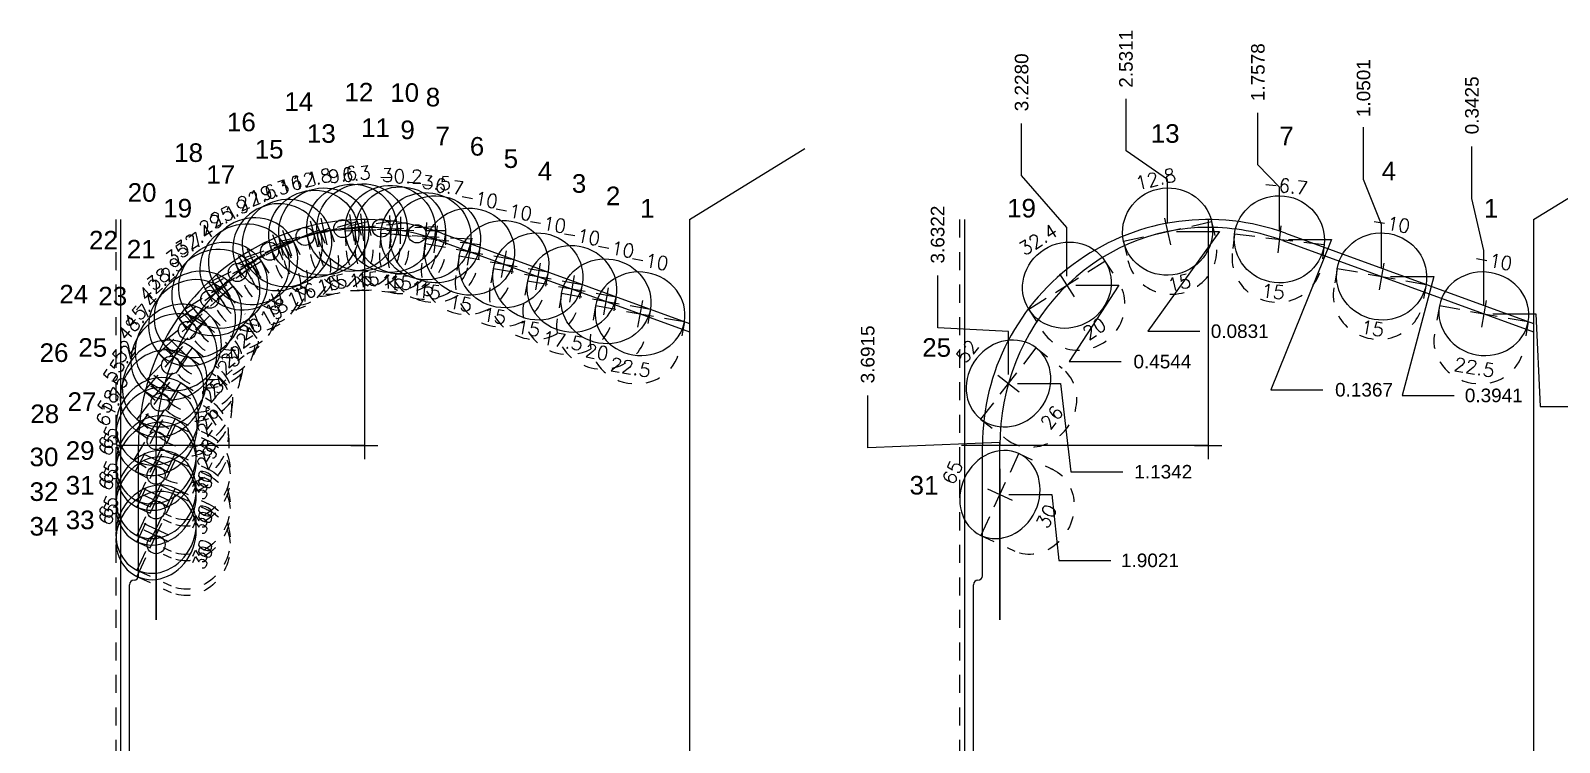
# Model space of a CAD drawing. Header units: inches. Extents: x 105.3 to 145.9, y -21.1 to -7.6.
# Drawn here: x 105.3 to 115.87, y -12.66 to -7.74 of the extents above; entities that cross this region are included whole.
import ezdxf
from ezdxf.enums import TextEntityAlignment as Align

# ---------------------------------------------------------------- set-up
doc = ezdxf.new("R2010")
doc.units = ezdxf.units.IN
doc.header["$MEASUREMENT"] = 0
doc.header["$PDMODE"] = 35
doc.linetypes.add('CENTER2', pattern=[1.125, 0.75, -0.125, 0.125, -0.125])
doc.linetypes.add('HIDDEN2', pattern=[0.1875, 0.125, -0.0625])
doc.layers.get('Defpoints').update_dxf_attribs({"color": 10})
for name, color, linetype, true_color in [('Blade_1', 30, 'Continuous', 0xff7f00), ('Blade_2', 7, 'Continuous', 0xcccc00), ('Blade_3', 7, 'Continuous', 0x00cc00), ('Blade_4', 7, 'Continuous', 0x00cccc), ('Blade_5', 7, 'Continuous', 0x0066cc), ('Blade_6', 7, 'Continuous', 0xc880f5)]:
    doc.layers.add(name, color=color, linetype=linetype, true_color=true_color)
for name, color, linetype in [('CLine', 5, 'CENTER2'), ('Dims', 4, 'Continuous'), ('Title Block', 7, 'Continuous')]:
    doc.layers.add(name, color=color, linetype=linetype)
doc.styles.add('RomanS', font='romans')
doc.styles.get("Standard").update_dxf_attribs({"font": 'arial.ttf'})
doc.dimstyles.get("Standard").update_dxf_attribs({"dimtxt": 0.09375, "dimasz": 0.18, "dimexe": 0.18, "dimexo": 0.0625, "dimgap": 0.09, "dimtad": 0, "dimtih": 1, "dimtoh": 1, "dimdec": 4, "dimzin": 0, "dimdsep": 46, "dimtxsty": 'Standard', "dimcen": 0.09, "dimadec": 4, "dimazin": 0, "dimtfac": 1, "dimtdec": 4, "dimtofl": 0, "dimtmove": 0, "dimatfit": 3, "dimfxl": 1, "dimtolj": 1, "dimtzin": 0, "dimarcsym": 0})

# ---------------------------------------------------------------- blocks, each defined once
blk = doc.blocks.new('*D41')
at = {"layer": 'Defpoints', "color": 0, "transparency": 16777216}
for p in [(115.694, -9.047), (113.936, -9.184), (114.238, -10.225)]:
    blk.add_point(p, dxfattribs=at)
at = {"layer": 'Dims', "color": 0, "lineweight": -2, "transparency": 16777216}
for p, q in [((114.296, -9.184), (113.878, -10.225)), ((113.999, -9.184), (114.296, -9.184)), ((113.878, -10.225), (114.238, -10.225))]:
    blk.add_line(p, q, dxfattribs=at)
at = {"layer": 'Dims', "color": 0, "transparency": 16777216, "insert": (114.522, -10.225), "char_height": 0.0938, "attachment_point": 5}
blk.add_mtext('\\A1;0.1367', dxfattribs=at)
blk = doc.blocks.new('*D42')
at = {"layer": 'Defpoints', "color": 0, "transparency": 16777216}
for p in [(115.269, -8.542), (115.694, -9.047), (115.351, -9.699)]:
    blk.add_point(p, dxfattribs=at)
at = {"layer": 'Dims', "color": 0, "lineweight": -2, "transparency": 16777216}
for p, q in [((115.269, -8.902), (115.269, -8.542)), ((115.351, -9.262), (115.269, -8.902)), ((115.351, -9.636), (115.351, -9.262))]:
    blk.add_line(p, q, dxfattribs=at)
at = {"layer": 'Dims', "color": 0, "transparency": 16777216, "insert": (115.269, -8.257), "char_height": 0.0938, "attachment_point": 5, "rotation": 90}
blk.add_mtext('\\A1;0.3425', dxfattribs=at)
blk = doc.blocks.new('*D43')
at = {"layer": 'Defpoints', "color": 0, "transparency": 16777216}
for p in [(114.519, -8.409), (115.694, -9.047), (114.644, -9.441)]:
    blk.add_point(p, dxfattribs=at)
at = {"layer": 'Dims', "color": 0, "lineweight": -2, "transparency": 16777216}
for p, q in [((114.519, -8.769), (114.519, -8.409)), ((114.644, -9.081), (114.519, -8.769)), ((114.644, -9.379), (114.644, -9.081))]:
    blk.add_line(p, q, dxfattribs=at)
at = {"layer": 'Dims', "color": 0, "transparency": 16777216, "insert": (114.519, -8.138), "char_height": 0.0938, "attachment_point": 5, "rotation": 90}
blk.add_mtext('\\A1;1.0501', dxfattribs=at)
blk = doc.blocks.new('*D44')
at = {"layer": 'Defpoints', "color": 0, "transparency": 16777216}
for p in [(113.788, -8.308), (115.694, -9.047), (113.936, -9.184)]:
    blk.add_point(p, dxfattribs=at)
at = {"layer": 'Dims', "color": 0, "lineweight": -2, "transparency": 16777216}
for p, q in [((113.788, -8.668), (113.788, -8.308)), ((113.936, -8.824), (113.788, -8.668)), ((113.936, -9.121), (113.936, -8.824))]:
    blk.add_line(p, q, dxfattribs=at)
at = {"layer": 'Dims', "color": 0, "transparency": 16777216, "insert": (113.788, -8.028), "char_height": 0.0938, "attachment_point": 5, "rotation": 90}
blk.add_mtext('\\A1;1.7578', dxfattribs=at)
blk = doc.blocks.new('*D49')
at = {"layer": 'Defpoints', "color": 0, "transparency": 16777216}
for p in [(112.875, -8.211), (115.694, -9.047), (113.163, -9.13)]:
    blk.add_point(p, dxfattribs=at)
at = {"layer": 'Dims', "color": 0, "lineweight": -2, "transparency": 16777216}
for p, q in [((112.875, -8.571), (112.875, -8.211)), ((113.163, -8.77), (112.875, -8.571)), ((113.163, -9.068), (113.163, -8.77))]:
    blk.add_line(p, q, dxfattribs=at)
at = {"layer": 'Dims', "color": 0, "transparency": 16777216, "insert": (112.875, -7.935), "char_height": 0.0938, "attachment_point": 5, "rotation": 90}
blk.add_mtext('\\A1;2.5311', dxfattribs=at)
blk = doc.blocks.new('*D50')
at = {"layer": 'Defpoints', "color": 0, "transparency": 16777216}
for p in [(115.694, -9.047), (113.163, -9.13), (113.386, -9.82)]:
    blk.add_point(p, dxfattribs=at)
at = {"layer": 'Dims', "color": 0, "lineweight": -2, "transparency": 16777216}
for p, q in [((113.523, -9.13), (113.026, -9.82)), ((113.225, -9.13), (113.523, -9.13)), ((113.026, -9.82), (113.386, -9.82))]:
    blk.add_line(p, q, dxfattribs=at)
at = {"layer": 'Dims', "color": 0, "transparency": 16777216, "insert": (113.662, -9.82), "char_height": 0.0938, "attachment_point": 5}
blk.add_mtext('\\A1;0.0831', dxfattribs=at)
blk = doc.blocks.new('*D54')
at = {"layer": 'Defpoints', "color": 0, "transparency": 16777216}
for p in [(112.153, -8.383), (115.694, -9.047), (112.466, -9.501)]:
    blk.add_point(p, dxfattribs=at)
at = {"layer": 'Dims', "color": 0, "lineweight": -2, "transparency": 16777216}
for p, q in [((112.153, -8.743), (112.153, -8.383)), ((112.466, -9.103), (112.153, -8.743)), ((112.466, -9.439), (112.466, -9.103))]:
    blk.add_line(p, q, dxfattribs=at)
at = {"layer": 'Dims', "color": 0, "transparency": 16777216, "insert": (112.153, -8.098), "char_height": 0.0938, "attachment_point": 5, "rotation": 90}
blk.add_mtext('\\A1;3.2280', dxfattribs=at)
blk = doc.blocks.new('*D55')
at = {"layer": 'Defpoints', "color": 0, "transparency": 16777216}
for p in [(115.694, -9.047), (112.466, -9.501), (112.842, -10.03)]:
    blk.add_point(p, dxfattribs=at)
at = {"layer": 'Dims', "color": 0, "lineweight": -2, "transparency": 16777216}
for p, q in [((112.826, -9.501), (112.482, -10.03)), ((112.528, -9.501), (112.826, -9.501)), ((112.482, -10.03), (112.842, -10.03))]:
    blk.add_line(p, q, dxfattribs=at)
at = {"layer": 'Dims', "color": 0, "transparency": 16777216, "insert": (113.127, -10.03), "char_height": 0.0938, "attachment_point": 5}
blk.add_mtext('\\A1;0.4544', dxfattribs=at)
blk = doc.blocks.new('*D60')
at = {"layer": 'Defpoints', "color": 0, "transparency": 16777216}
for p in [(115.694, -9.047), (111.572, -9.435), (112.062, -10.181)]:
    blk.add_point(p, dxfattribs=at)
at = {"layer": 'Dims', "color": 0, "lineweight": -2, "transparency": 16777216}
for p, q in [((111.572, -9.795), (111.572, -9.435)), ((112.062, -9.821), (111.572, -9.795)), ((112.062, -10.119), (112.062, -9.821))]:
    blk.add_line(p, q, dxfattribs=at)
at = {"layer": 'Dims', "color": 0, "transparency": 16777216, "insert": (111.572, -9.151), "char_height": 0.0938, "attachment_point": 5, "rotation": 90}
blk.add_mtext('\\A1;3.6322', dxfattribs=at)
blk = doc.blocks.new('*D61')
at = {"layer": 'Defpoints', "color": 0, "transparency": 16777216}
for p in [(115.694, -9.047), (112.062, -10.181), (112.853, -10.792)]:
    blk.add_point(p, dxfattribs=at)
at = {"layer": 'Dims', "color": 0, "lineweight": -2, "transparency": 16777216}
for p, q in [((112.124, -10.181), (112.422, -10.181)), ((112.422, -10.181), (112.493, -10.792)), ((112.493, -10.792), (112.853, -10.792))]:
    blk.add_line(p, q, dxfattribs=at)
at = {"layer": 'Dims', "color": 0, "transparency": 16777216, "insert": (113.133, -10.792), "char_height": 0.0938, "attachment_point": 5}
blk.add_mtext('\\A1;1.1342', dxfattribs=at)
blk = doc.blocks.new('*D63')
at = {"layer": 'Defpoints', "color": 0, "transparency": 16777216}
for p in [(115.694, -9.047), (111.088, -10.265), (112.002, -10.949)]:
    blk.add_point(p, dxfattribs=at)
at = {"layer": 'Dims', "color": 0, "lineweight": -2, "transparency": 16777216}
for p, q in [((111.088, -10.625), (111.088, -10.265)), ((112.002, -10.589), (111.088, -10.625)), ((112.002, -10.887), (112.002, -10.589))]:
    blk.add_line(p, q, dxfattribs=at)
at = {"layer": 'Dims', "color": 0, "transparency": 16777216, "insert": (111.088, -9.98), "char_height": 0.0938, "attachment_point": 5, "rotation": 90}
blk.add_mtext('\\A1;3.6915', dxfattribs=at)
blk = doc.blocks.new('*D64')
at = {"layer": 'Defpoints', "color": 0, "transparency": 16777216}
for p in [(115.694, -9.047), (112.002, -10.949), (112.77, -11.405)]:
    blk.add_point(p, dxfattribs=at)
at = {"layer": 'Dims', "color": 0, "lineweight": -2, "transparency": 16777216}
for p, q in [((112.065, -10.949), (112.362, -10.949)), ((112.362, -10.949), (112.41, -11.405)), ((112.41, -11.405), (112.77, -11.405))]:
    blk.add_line(p, q, dxfattribs=at)
at = {"layer": 'Dims', "color": 0, "transparency": 16777216, "insert": (113.041, -11.405), "char_height": 0.0938, "attachment_point": 5}
blk.add_mtext('\\A1;1.9021', dxfattribs=at)
blk = doc.blocks.new('CMark')
at = {"layer": 'CLine'}
for p, q in [((-0.094, 0), (0.094, 0)), ((0, 0.094), (0, -0.094))]:
    blk.add_line(p, q, dxfattribs=at)
blk = doc.blocks.new('1613@22.5')
for p, q in [((-0.17, 0), (-0.312, 0)), ((0.171, 0), (0.312, 0))]:
    blk.add_line(p, q)
at = {"color": 8, "linetype": 'HIDDEN2', "ltscale": 0.5}
blk.add_line((-0.312, 0), (-0.312, -0.178), dxfattribs=at)
at = {"color": 8, "linetype": 'HIDDEN2', "ltscale": 0.5, "flags": 128}
blk.add_lwpolyline([(0.312, 0), (0.312, -0.178)], dxfattribs=at)
at = {"extrusion": (0, 0, -1)}
blk.add_ellipse((0, 0), major_axis=(-0.312, 0), ratio=0.92388, start_param=-3.141592653589793, end_param=3.141592653589793, dxfattribs=at)
at = {"color": 8, "linetype": 'HIDDEN2', "ltscale": 0.5}
blk.add_ellipse((0, -0.199), major_axis=(0.312, 0), ratio=0.92388, start_param=3.141593, end_param=6.283185, dxfattribs=at)
blk.add_blockref('CMark', (0, 0))
at = {"style": 'RomanS'}
blk.add_text('22.5', height=0.094, dxfattribs=at).set_placement((0, -0.377), align=Align.MIDDLE_CENTER)
blk.add_attdef('ANG', text='', height=0.094, dxfattribs=at).set_placement((0, 0.298), align=Align.BOTTOM_CENTER)
blk = doc.blocks.new('1613@20')
for p, q in [((-0.17, 0), (-0.312, 0)), ((0.171, 0), (0.312, 0))]:
    blk.add_line(p, q)
at = {"color": 8, "linetype": 'HIDDEN2', "ltscale": 0.5}
blk.add_line((-0.312, 0), (-0.312, -0.178), dxfattribs=at)
at = {"color": 8, "linetype": 'HIDDEN2', "ltscale": 0.5, "flags": 128}
blk.add_lwpolyline([(0.312, 0), (0.312, -0.178)], dxfattribs=at)
blk.add_ellipse((0, 0), major_axis=(-0.312, 0), ratio=0.939693, start_param=-3.141592653589793, end_param=3.141592653589793)
at = {"color": 8, "linetype": 'HIDDEN2', "ltscale": 0.5}
blk.add_ellipse((0, -0.178), major_axis=(-0.312, 0), ratio=0.939693, start_param=0, end_param=3.141593, dxfattribs=at)
blk.add_blockref('CMark', (0, 0))
at = {"style": 'RomanS'}
blk.add_text('20', height=0.094, dxfattribs=at).set_placement((0, -0.356), align=Align.MIDDLE_CENTER)
blk.add_attdef('ANG', text='', height=0.094, dxfattribs=at).set_placement((0, 0.298), align=Align.BOTTOM_CENTER)
blk = doc.blocks.new('1613@17.5')
for p, q in [((-0.17, 0), (-0.312, 0)), ((0.171, 0), (0.312, 0))]:
    blk.add_line(p, q)
at = {"color": 8, "linetype": 'HIDDEN2', "ltscale": 0.5}
blk.add_line((-0.312, 0), (-0.312, -0.159), dxfattribs=at)
at = {"color": 8, "linetype": 'HIDDEN2', "ltscale": 0.5, "flags": 128}
blk.add_lwpolyline([(0.312, 0), (0.312, -0.159)], dxfattribs=at)
at = {"extrusion": (0, 0, -1)}
blk.add_ellipse((0, 0), major_axis=(-0.312, 0), ratio=0.953717, start_param=-3.141592653589793, end_param=3.141592653589793, dxfattribs=at)
at = {"color": 8, "linetype": 'HIDDEN2', "ltscale": 0.5}
blk.add_ellipse((0, -0.159), major_axis=(0.312, 0), ratio=0.953717, start_param=3.141593, end_param=6.283185, dxfattribs=at)
blk.add_blockref('CMark', (0, 0))
at = {"style": 'RomanS'}
blk.add_text('17.5', height=0.094, dxfattribs=at).set_placement((0, -0.364), align=Align.MIDDLE_CENTER)
blk.add_attdef('ANG', text='', height=0.094, dxfattribs=at).set_placement((0, 0.298), align=Align.BOTTOM_CENTER)
blk = doc.blocks.new('1613@15')
for p, q in [((-0.17, 0), (-0.312, 0)), ((0.171, 0), (0.312, 0))]:
    blk.add_line(p, q)
at = {"color": 8, "linetype": 'HIDDEN2', "ltscale": 0.5}
blk.add_line((-0.312, 0), (-0.312, -0.135), dxfattribs=at)
at = {"color": 8, "linetype": 'HIDDEN2', "ltscale": 0.5, "flags": 128}
blk.add_lwpolyline([(0.312, 0), (0.312, -0.135)], dxfattribs=at)
blk.add_ellipse((0, 0), major_axis=(-0.312, 0), ratio=0.965926, start_param=-3.141592653589793, end_param=3.141592653589793)
at = {"color": 8, "linetype": 'HIDDEN2', "ltscale": 0.5}
blk.add_ellipse((0, -0.135), major_axis=(-0.312, 0), ratio=0.965926, start_param=0, end_param=3.141593, dxfattribs=at)
blk.add_blockref('CMark', (0, 0))
at = {"style": 'RomanS'}
blk.add_text('15', height=0.094, dxfattribs=at).set_placement((0, -0.364), align=Align.MIDDLE_CENTER)
blk.add_attdef('ANG', text='', height=0.094, dxfattribs=at).set_placement((0, 0.298), align=Align.BOTTOM_CENTER)
blk = doc.blocks.new('1613@16')
for p, q in [((-0.17, 0), (-0.312, 0)), ((0.171, 0), (0.312, 0))]:
    blk.add_line(p, q)
at = {"color": 8, "linetype": 'HIDDEN2', "ltscale": 0.5}
blk.add_line((-0.312, 0), (-0.312, -0.143), dxfattribs=at)
at = {"color": 8, "linetype": 'HIDDEN2', "ltscale": 0.5, "flags": 128}
blk.add_lwpolyline([(0.312, 0), (0.312, -0.143)], dxfattribs=at)
at = {"extrusion": (0, 0, -1)}
blk.add_ellipse((0, 0), major_axis=(-0.312, 0), ratio=0.961248, start_param=-3.141592653589793, end_param=3.141592653589793, dxfattribs=at)
at = {"color": 8, "linetype": 'HIDDEN2', "ltscale": 0.5}
blk.add_ellipse((0, -0.143), major_axis=(0.312, 0), ratio=0.953717, start_param=3.141593, end_param=6.283185, dxfattribs=at)
blk.add_blockref('CMark', (0, 0))
at = {"style": 'RomanS'}
blk.add_text('16', height=0.094, dxfattribs=at).set_placement((0, -0.364), align=Align.MIDDLE_CENTER)
blk.add_attdef('ANG', text='', height=0.094, dxfattribs=at).set_placement((0, 0.298), align=Align.BOTTOM_CENTER)
blk = doc.blocks.new('1613@17')
for p, q in [((-0.17, 0), (-0.313, 0)), ((0.171, 0), (0.312, 0))]:
    blk.add_line(p, q)
at = {"color": 8, "linetype": 'HIDDEN2', "ltscale": 0.5}
blk.add_line((-0.313, 0), (-0.313, -0.152), dxfattribs=at)
at = {"color": 8, "linetype": 'HIDDEN2', "ltscale": 0.5, "flags": 128}
blk.add_lwpolyline([(0.312, 0), (0.312, -0.152)], dxfattribs=at)
blk.add_ellipse((0, 0), major_axis=(-0.312, 0), ratio=0.95632, start_param=3.141593, end_param=9.424778)
at = {"color": 8, "linetype": 'HIDDEN2', "ltscale": 0.5}
blk.add_ellipse((0, -0.152), major_axis=(-0.312, 0), ratio=0.95632, start_param=0, end_param=3.141593, dxfattribs=at)
blk.add_blockref('CMark', (0, 0))
at = {"style": 'RomanS'}
blk.add_text('17', height=0.094, dxfattribs=at).set_placement((0.001, -0.373), align=Align.MIDDLE_CENTER)
blk.add_attdef('ANG', text='', height=0.094, dxfattribs=at).set_placement((0, 0.298), align=Align.BOTTOM_CENTER)
blk = doc.blocks.new('1613@18')
for p, q in [((-0.17, 0), (-0.312, 0)), ((0.171, 0), (0.312, 0))]:
    blk.add_line(p, q)
at = {"color": 8, "linetype": 'HIDDEN2', "ltscale": 0.5}
blk.add_line((-0.312, 0), (-0.312, -0.159), dxfattribs=at)
at = {"color": 8, "linetype": 'HIDDEN2', "ltscale": 0.5, "flags": 128}
blk.add_lwpolyline([(0.312, 0), (0.312, -0.159)], dxfattribs=at)
at = {"extrusion": (0, 0, -1)}
blk.add_ellipse((0, 0), major_axis=(-0.312, 0), ratio=0.95104, start_param=-3.141592653589793, end_param=3.141592653589793, dxfattribs=at)
at = {"color": 8, "linetype": 'HIDDEN2', "ltscale": 0.5}
blk.add_ellipse((0, -0.161), major_axis=(0.312, 0), ratio=0.953717, start_param=3.141593, end_param=6.283185, dxfattribs=at)
blk.add_blockref('CMark', (0, 0))
at = {"style": 'RomanS'}
blk.add_text('18', height=0.094, dxfattribs=at).set_placement((0, -0.364), align=Align.MIDDLE_CENTER)
blk.add_attdef('ANG', text='', height=0.094, dxfattribs=at).set_placement((0, 0.298), align=Align.BOTTOM_CENTER)
blk = doc.blocks.new('1613@19')
for p, q in [((-0.17, 0), (-0.313, 0)), ((0.171, 0), (0.312, 0))]:
    blk.add_line(p, q)
at = {"color": 8, "linetype": 'HIDDEN2', "ltscale": 0.5}
blk.add_line((-0.313, 0), (-0.313, -0.169), dxfattribs=at)
at = {"color": 8, "linetype": 'HIDDEN2', "ltscale": 0.5, "flags": 128}
blk.add_lwpolyline([(0.312, 0), (0.312, -0.169)], dxfattribs=at)
at = {"extrusion": (0, 0, -1)}
blk.add_ellipse((0, 0), major_axis=(-0.312, 0), ratio=0.945519, start_param=3.141593, end_param=9.424778, dxfattribs=at)
at = {"color": 8, "linetype": 'HIDDEN2', "ltscale": 0.5}
blk.add_ellipse((0, -0.169), major_axis=(0.312, 0), ratio=0.945519, start_param=3.141593, end_param=6.283185, dxfattribs=at)
blk.add_blockref('CMark', (0, 0))
at = {"style": 'RomanS'}
blk.add_text('19', height=0.094, dxfattribs=at).set_placement((0, -0.379), align=Align.MIDDLE_CENTER)
blk.add_attdef('ANG', text='', height=0.094, dxfattribs=at).set_placement((0, 0.298), align=Align.BOTTOM_CENTER)
blk = doc.blocks.new('1613@21')
for p, q in [((-0.17, 0), (-0.313, 0)), ((0.171, 0), (0.312, 0))]:
    blk.add_line(p, q)
at = {"color": 8, "linetype": 'HIDDEN2', "ltscale": 0.5}
blk.add_line((-0.313, 0), (-0.313, -0.186), dxfattribs=at)
at = {"color": 8, "linetype": 'HIDDEN2', "ltscale": 0.5, "flags": 128}
blk.add_lwpolyline([(0.312, 0), (0.312, -0.186)], dxfattribs=at)
blk.add_ellipse((0, 0), major_axis=(-0.312, 0), ratio=0.933568, start_param=3.141593, end_param=9.424778)
at = {"color": 8, "linetype": 'HIDDEN2', "ltscale": 0.5}
blk.add_ellipse((0, -0.186), major_axis=(-0.312, 0), ratio=0.933568, start_param=0, end_param=3.141593, dxfattribs=at)
blk.add_blockref('CMark', (0, 0))
at = {"style": 'RomanS'}
blk.add_text('21', height=0.094, dxfattribs=at).set_placement((0, -0.377), align=Align.MIDDLE_CENTER)
blk.add_attdef('ANG', text='', height=0.094, dxfattribs=at).set_placement((0, 0.298), align=Align.BOTTOM_CENTER)
blk = doc.blocks.new('1613@22')
for p, q in [((-0.17, 0), (-0.313, 0)), ((0.171, 0), (0.312, 0))]:
    blk.add_line(p, q)
at = {"color": 8, "linetype": 'HIDDEN2', "ltscale": 0.5}
blk.add_line((-0.313, 0), (-0.313, -0.195), dxfattribs=at)
at = {"color": 8, "linetype": 'HIDDEN2', "ltscale": 0.5, "flags": 128}
blk.add_lwpolyline([(0.312, 0), (0.312, -0.195)], dxfattribs=at)
blk.add_ellipse((0, 0), major_axis=(-0.312, 0), ratio=0.927168, start_param=3.141593, end_param=9.424778)
at = {"color": 8, "linetype": 'HIDDEN2', "ltscale": 0.5}
blk.add_ellipse((0, -0.195), major_axis=(-0.312, 0), ratio=0.927168, start_param=0, end_param=3.141593, dxfattribs=at)
blk.add_blockref('CMark', (0, 0))
at = {"style": 'RomanS'}
blk.add_text('22', height=0.094, dxfattribs=at).set_placement((0.003, -0.376), align=Align.MIDDLE_CENTER)
blk.add_attdef('ANG', text='', height=0.094, dxfattribs=at).set_placement((0, 0.287), align=Align.BOTTOM_CENTER)
blk = doc.blocks.new('1613@23')
for p, q in [((-0.17, 0), (-0.313, 0)), ((0.171, 0), (0.312, 0))]:
    blk.add_line(p, q)
at = {"color": 8, "linetype": 'HIDDEN2', "ltscale": 0.5}
blk.add_line((-0.313, 0), (-0.313, -0.203), dxfattribs=at)
at = {"color": 8, "linetype": 'HIDDEN2', "ltscale": 0.5, "flags": 128}
blk.add_lwpolyline([(0.312, 0), (0.312, -0.203)], dxfattribs=at)
blk.add_ellipse((0, 0), major_axis=(-0.312, 0), ratio=0.920512, start_param=3.141593, end_param=9.424778)
at = {"color": 8, "linetype": 'HIDDEN2', "ltscale": 0.5}
blk.add_ellipse((0, -0.203), major_axis=(-0.312, 0), ratio=0.920512, start_param=0, end_param=3.141593, dxfattribs=at)
blk.add_blockref('CMark', (0, 0))
at = {"style": 'RomanS'}
blk.add_text('23', height=0.094, dxfattribs=at).set_placement((-0.001, -0.379), align=Align.MIDDLE_CENTER)
blk.add_attdef('ANG', text='', height=0.094, dxfattribs=at).set_placement((0, 0.287), align=Align.BOTTOM_CENTER)
blk = doc.blocks.new('1613@24')
for p, q in [((-0.17, 0), (-0.313, 0)), ((0.171, 0), (0.312, 0))]:
    blk.add_line(p, q)
at = {"color": 8, "linetype": 'HIDDEN2', "ltscale": 0.5}
blk.add_line((-0.313, 0), (-0.313, -0.212), dxfattribs=at)
at = {"color": 8, "linetype": 'HIDDEN2', "ltscale": 0.5, "flags": 128}
blk.add_lwpolyline([(0.312, 0), (0.312, -0.212)], dxfattribs=at)
blk.add_ellipse((0, 0), major_axis=(-0.312, 0), ratio=0.913536, start_param=3.141593, end_param=9.424778)
at = {"color": 8, "linetype": 'HIDDEN2', "ltscale": 0.5}
blk.add_ellipse((0, -0.212), major_axis=(-0.312, 0), ratio=0.910656, start_param=0, end_param=3.141593, dxfattribs=at)
blk.add_blockref('CMark', (0, 0))
at = {"style": 'RomanS'}
blk.add_text('24', height=0.094, dxfattribs=at).set_placement((0, -0.376), align=Align.MIDDLE_CENTER)
blk.add_attdef('ANG', text='', height=0.094, dxfattribs=at).set_placement((0, 0.287), align=Align.BOTTOM_CENTER)
blk = doc.blocks.new('1613@25')
for p, q in [((-0.17, 0), (-0.312, 0)), ((0.171, 0), (0.312, 0))]:
    blk.add_line(p, q)
at = {"color": 8, "linetype": 'HIDDEN2', "ltscale": 0.5}
blk.add_line((-0.312, 0), (-0.312, -0.22), dxfattribs=at)
at = {"color": 8, "linetype": 'HIDDEN2', "ltscale": 0.5, "flags": 128}
blk.add_lwpolyline([(0.312, 0), (0.312, -0.22)], dxfattribs=at)
blk.add_ellipse((0, 0), major_axis=(-0.312, 0), ratio=0.906308, start_param=-3.141592653589793, end_param=3.141592653589793)
at = {"color": 8, "linetype": 'HIDDEN2', "ltscale": 0.5}
blk.add_ellipse((0, -0.22), major_axis=(-0.312, 0), ratio=0.906308, start_param=0, end_param=3.141593, dxfattribs=at)
blk.add_blockref('CMark', (0, 0))
at = {"style": 'RomanS'}
blk.add_text('25', height=0.094, dxfattribs=at).set_placement((0, -0.356), align=Align.MIDDLE_CENTER)
blk.add_attdef('ANG', text='', height=0.094, dxfattribs=at).set_placement((0, 0.287), align=Align.BOTTOM_CENTER)
blk = doc.blocks.new('1613@26')
for p, q in [((-0.17, 0), (-0.313, 0)), ((0.171, 0), (0.312, 0))]:
    blk.add_line(p, q)
at = {"color": 8, "linetype": 'HIDDEN2', "ltscale": 0.5}
blk.add_line((-0.313, 0), (-0.313, -0.228), dxfattribs=at)
at = {"color": 8, "linetype": 'HIDDEN2', "ltscale": 0.5, "flags": 128}
blk.add_lwpolyline([(0.312, 0), (0.312, -0.228)], dxfattribs=at)
blk.add_ellipse((0, 0), major_axis=(-0.312, 0), ratio=0.898784, start_param=3.141593, end_param=9.424778)
at = {"color": 8, "linetype": 'HIDDEN2', "ltscale": 0.5}
blk.add_ellipse((0, -0.228), major_axis=(-0.312, 0), ratio=0.898784, start_param=0, end_param=3.141593, dxfattribs=at)
blk.add_blockref('CMark', (0, 0))
at = {"style": 'RomanS'}
blk.add_text('26', height=0.094, dxfattribs=at).set_placement((0, -0.381), align=Align.MIDDLE_CENTER)
blk.add_attdef('ANG', text='', height=0.094, dxfattribs=at).set_placement((0, 0.287), align=Align.BOTTOM_CENTER)
blk = doc.blocks.new('1613@27')
for p, q in [((-0.17, 0), (-0.313, 0)), ((0.171, 0), (0.312, 0))]:
    blk.add_line(p, q)
at = {"color": 8, "linetype": 'HIDDEN2', "ltscale": 0.5}
blk.add_line((-0.313, 0), (-0.313, -0.236), dxfattribs=at)
at = {"color": 8, "linetype": 'HIDDEN2', "ltscale": 0.5, "flags": 128}
blk.add_lwpolyline([(0.312, 0), (0.312, -0.236)], dxfattribs=at)
blk.add_ellipse((0, 0), major_axis=(-0.312, 0), ratio=0.891008, start_param=3.141593, end_param=9.424778)
at = {"color": 8, "linetype": 'HIDDEN2', "ltscale": 0.5}
blk.add_ellipse((0, -0.236), major_axis=(-0.312, 0), ratio=0.891008, start_param=0, end_param=3.141593, dxfattribs=at)
blk.add_blockref('CMark', (0, 0))
at = {"style": 'RomanS'}
blk.add_text('27', height=0.094, dxfattribs=at).set_placement((0.003, -0.384), align=Align.MIDDLE_CENTER)
blk.add_attdef('ANG', text='', height=0.094, dxfattribs=at).set_placement((0, 0.287), align=Align.BOTTOM_CENTER)
blk = doc.blocks.new('1613@28')
for p, q in [((-0.17, 0), (-0.313, 0)), ((0.171, 0), (0.312, 0))]:
    blk.add_line(p, q)
at = {"color": 8, "linetype": 'HIDDEN2', "ltscale": 0.5}
blk.add_line((-0.313, 0), (-0.313, -0.244), dxfattribs=at)
at = {"color": 8, "linetype": 'HIDDEN2', "ltscale": 0.5, "flags": 128}
blk.add_lwpolyline([(0.312, 0), (0.312, -0.244)], dxfattribs=at)
blk.add_ellipse((0, 0), major_axis=(-0.312, 0), ratio=0.882944, start_param=3.141593, end_param=9.424778)
at = {"color": 8, "linetype": 'HIDDEN2', "ltscale": 0.5}
blk.add_ellipse((0, -0.244), major_axis=(-0.312, 0), ratio=0.882944, start_param=0, end_param=3.141593, dxfattribs=at)
blk.add_blockref('CMark', (0, 0))
at = {"style": 'RomanS'}
blk.add_text('28', height=0.094, dxfattribs=at).set_placement((0, -0.389), align=Align.MIDDLE_CENTER)
blk.add_attdef('ANG', text='', height=0.094, dxfattribs=at).set_placement((0, 0.287), align=Align.BOTTOM_CENTER)
blk = doc.blocks.new('1613@29')
for p, q in [((-0.17, 0), (-0.313, 0)), ((0.171, 0), (0.312, 0))]:
    blk.add_line(p, q)
at = {"color": 8, "linetype": 'HIDDEN2', "ltscale": 0.5}
blk.add_line((-0.313, 0), (-0.313, -0.252), dxfattribs=at)
at = {"color": 8, "linetype": 'HIDDEN2', "ltscale": 0.5, "flags": 128}
blk.add_lwpolyline([(0.312, 0), (0.312, -0.252)], dxfattribs=at)
blk.add_ellipse((0, 0), major_axis=(-0.312, 0), ratio=0.874624, start_param=3.141593, end_param=9.424778)
at = {"color": 8, "linetype": 'HIDDEN2', "ltscale": 0.5}
blk.add_ellipse((0, -0.252), major_axis=(-0.312, 0), ratio=0.874624, start_param=0, end_param=3.141593, dxfattribs=at)
blk.add_blockref('CMark', (0, 0))
at = {"style": 'RomanS'}
blk.add_text('29', height=0.094, dxfattribs=at).set_placement((0.006, -0.395), align=Align.MIDDLE_CENTER)
blk.add_attdef('ANG', text='', height=0.094, dxfattribs=at).set_placement((0, 0.287), align=Align.BOTTOM_CENTER)
blk = doc.blocks.new('1613@30')
for p, q in [((-0.17, 0), (-0.312, 0)), ((0.171, 0), (0.312, 0))]:
    blk.add_line(p, q)
at = {"color": 8, "linetype": 'HIDDEN2', "ltscale": 0.5}
blk.add_line((-0.312, 0), (-0.312, -0.26), dxfattribs=at)
at = {"color": 8, "linetype": 'HIDDEN2', "ltscale": 0.5, "flags": 128}
blk.add_lwpolyline([(0.312, 0), (0.312, -0.26)], dxfattribs=at)
at = {"extrusion": (0, 0, -1)}
blk.add_ellipse((0, 0), major_axis=(-0.312, 0), ratio=0.866025, start_param=-3.141592653589793, end_param=3.141592653589793, dxfattribs=at)
at = {"color": 8, "linetype": 'HIDDEN2', "ltscale": 0.5, "extrusion": (0, 0, -1)}
blk.add_ellipse((0, -0.26), major_axis=(-0.312, 0), ratio=0.866025, start_param=3.068877, end_param=6.355901, dxfattribs=at)
blk.add_blockref('CMark', (0, 0))
at = {"style": 'RomanS'}
blk.add_text('30', height=0.094, dxfattribs=at).set_placement((0, -0.356), align=Align.MIDDLE_CENTER)
blk.add_attdef('ANG', text='', height=0.094, dxfattribs=at).set_placement((0, 0.287), align=Align.BOTTOM_CENTER)
blk = doc.blocks.new('*D196')
at = {"layer": 'Defpoints', "color": 0, "transparency": 16777216}
for p in [(115.694, -9.047), (114.644, -9.441), (115.145, -10.264)]:
    blk.add_point(p, dxfattribs=at)
at = {"layer": 'Dims', "color": 0, "lineweight": -2, "transparency": 16777216}
for p, q in [((114.706, -9.441), (115.004, -9.441)), ((115.004, -9.441), (114.785, -10.264)), ((114.785, -10.264), (115.145, -10.264))]:
    blk.add_line(p, q, dxfattribs=at)
at = {"layer": 'Dims', "color": 0, "transparency": 16777216, "insert": (115.42, -10.264), "char_height": 0.0938, "attachment_point": 5}
blk.add_mtext('\\A1;0.3941', dxfattribs=at)
blk = doc.blocks.new('*D197')
at = {"layer": 'Defpoints', "color": 0, "transparency": 16777216}
for p in [(115.694, -9.047), (115.351, -9.699), (116.1, -10.34)]:
    blk.add_point(p, dxfattribs=at)
at = {"layer": 'Dims', "color": 0, "lineweight": -2, "transparency": 16777216}
for p, q in [((115.414, -9.699), (115.711, -9.699)), ((115.711, -9.699), (115.74, -10.34)), ((115.74, -10.34), (116.1, -10.34))]:
    blk.add_line(p, q, dxfattribs=at)
at = {"layer": 'Dims', "color": 0, "transparency": 16777216, "insert": (116.385, -10.34), "char_height": 0.0938, "attachment_point": 5}
blk.add_mtext('\\A1;0.6516', dxfattribs=at)

msp = doc.modelspace()

# ---------------------------------------------------------------- linework, layer by layer
at = {"linetype": 'HIDDEN2'}
for p, q in [((105.8846, -9.04696), (105.8846, -16.79696)), ((111.72381, -9.04696), (111.72381, -16.79696))]:
    msp.add_line(p, q, dxfattribs=at)
for p, q in [((105.9172, -9.04696), (105.9172, -16.79696)), ((107.6047, -9.04696), (107.6047, -10.60946)), ((109.8547, -9.04696), (109.8547, -16.79696)), ((111.75641, -9.04696), (111.75641, -16.79696)), ((113.44391, -9.04696), (113.44391, -10.60946)), ((115.69391, -9.04696), (115.69391, -16.79696)), ((108.13911, -9.14119), (109.8547, -9.76561)), ((113.97832, -9.14119), (115.69391, -9.76561)), ((107.6047, -10.60946), (105.8972, -10.60946)), ((106.0422, -11.51051), (106.0422, -10.60946)), ((113.44391, -10.60946), (111.73641, -10.60946)), ((111.88141, -11.51051), (111.88141, -10.60946)), ((105.9797, -15.60428), (105.9797, -11.57301)), ((111.81891, -15.60428), (111.81891, -11.57301))]:
    msp.add_line(p, q)
at = {"color": 1}
for p, q in [((108.12058, -9.19209), (109.8547, -9.82326)), ((113.95979, -9.19209), (115.69391, -9.82326)), ((106.16318, -11.81695), (106.16318, -10.60946)), ((112.00239, -11.81695), (112.00239, -10.60946)), ((106.16318, -10.77206), (106.16318, -11.81695)), ((112.00239, -10.77206), (112.00239, -11.81695))]:
    msp.add_line(p, q, dxfattribs=at)
for centre in [(107.45527, -9.10925), (107.72157, -9.10566), (107.96912, -9.14581), (106.94886, -9.26628), (107.19453, -9.16347), (106.7267, -9.41318), (106.53513, -9.59822), (106.37965, -9.81449), (106.26427, -10.05457), (106.1917, -10.31087), (106.16354, -10.57576), (106.16318, -10.81576), (106.16318, -11.05576), (106.16318, -11.29576)]:
    msp.add_circle(centre, 0.0625, dxfattribs=at)
for centre, radius, start, end in [((107.6047, -10.60946), 1.5625, 70, 180.000139), ((113.44391, -10.60946), 1.5625, 70, 180.000139), ((106.01095, -11.51051), 0.03125, 270.000139, 0), ((111.85016, -11.51051), 0.03125, 270.000139, 0), ((106.01095, -11.57301), 0.03125, 90.000139, 180), ((111.85016, -11.57301), 0.03125, 90.000139, 180)]:
    msp.add_arc(centre, radius, start, end)
for centre in [(107.6047, -10.60946), (113.44391, -10.60946)]:
    msp.add_arc(centre, 1.50833, 70, 90, dxfattribs=at)
for centre in [(107.6047, -10.60946), (113.44391, -10.60946)]:
    msp.add_ellipse(centre, major_axis=(0, -1.50833), ratio=0.95570675, start_param=3.14159265, end_param=4.71238898, dxfattribs=at)
at = {"layer": 'Title Block'}
for p, q in [((109.8547, -9.04696), (110.65269, -8.55658)), ((115.69391, -9.04696), (116.4919, -8.55658))]:
    msp.add_line(p, q, dxfattribs=at)

# ---------------------------------------------------------------- block references
for p in [(107.6047, -10.60946), (113.44391, -10.60946)]:
    msp.add_blockref('CMark', p)
at = {"layer": 'Blade_1'}
for name, p, rotation, values in [('1613@15', (107.32359, -9.13008), 12.8, {'ANG': '12.8'}), ('1613@15', (108.09693, -9.1837), 353.3, {'ANG': '-6.7'}), ('1613@15', (113.16281, -9.13008), 12.8, {'ANG': '12.8'}), ('1613@15', (113.93614, -9.1837), 353.3, {'ANG': '-6.7'}), ('1613@20', (106.62672, -9.50135), 32.40000000000001, {'ANG': '32.4'}), ('1613@15', (108.80459, -9.44105), 350.0000000000001, {'ANG': '-10'}), ('1613@20', (112.46593, -9.50135), 32.40000000000001, {'ANG': '32.4'}), ('1613@15', (114.6438, -9.44105), 350.0000000000001, {'ANG': '-10'}), ('1613@22.5', (109.51218, -9.69859), 350.0000000000001, {'ANG': '-10'}), ('1613@22.5', (115.35139, -9.69859), 350.0000000000001, {'ANG': '-10'}), ('1613@26', (106.22251, -10.18117), 52.00000000000001, {'ANG': '52'}), ('1613@26', (112.06172, -10.18117), 52.00000000000001, {'ANG': '52'}), ('1613@30', (106.16318, -10.94907), 65, {'ANG': '65'}), ('1613@30', (112.00239, -10.94907), 65, {'ANG': '65'})]:
    msp.add_blockref(name, p, dxfattribs=dict(at, rotation=rotation)).add_auto_attribs(values)
at = {"layer": 'Blade_2'}
for name, p, rotation, values in [('1613@15', (107.51754, -9.10389), 9.6, {'ANG': '9.6'}), ('1613@19', (106.77626, -9.37509), 29.1, {'ANG': '29.1'}), ('1613@25', (106.28755, -9.99657), 48.70000000000001, {'ANG': '48.7'}), ('1613@30', (106.16318, -10.75326), 65, {'ANG': '65'})]:
    msp.add_blockref(name, p, dxfattribs=dict(at, rotation=rotation)).add_auto_attribs(values)
at = {"layer": 'Blade_3'}
for name, p, rotation, values in [('1613@16', (107.06925, -9.20904), 19.3, {'ANG': '19.3'}), ('1613@15', (107.85389, -9.12185), 359.8, {'ANG': '-0.2'}), ('1613@15', (108.56873, -9.3552), 350.0000000000001, {'ANG': '-10'}), ('1613@20', (109.27632, -9.61274), 350.0000000000001, {'ANG': '-10'}), ('1613@22', (106.45259, -9.70291), 38.9, {'ANG': '38.9'}), ('1613@28', (106.17201, -10.44272), 58.5, {'ANG': '58.5'}), ('1613@30', (106.16318, -11.18907), 65, {'ANG': '65'})]:
    msp.add_blockref(name, p, dxfattribs=dict(at, rotation=rotation)).add_auto_attribs(values)
at = {"layer": 'Blade_4'}
for name, p, rotation, values in [('1613@15', (107.25462, -9.14628), 16.1, {'ANG': '16.1'}), ('1613@15', (108.02944, -9.16216), 356.5, {'ANG': '-3.5'}), ('1613@21', (106.57697, -9.55179), 35.70000000000001, {'ANG': '35.7'}), ('1613@27', (106.20477, -10.24975), 55.2, {'ANG': '55.2'}), ('1613@30', (106.16318, -10.99326), 65, {'ANG': '65'})]:
    msp.add_blockref(name, p, dxfattribs=dict(at, rotation=rotation)).add_auto_attribs(values)
at = {"layer": 'Blade_5'}
for name, p, rotation, values in [('1613@15', (107.58833, -9.10122), 6.300000000000001, {'ANG': '6.3'}), ('1613@15', (108.33286, -9.26935), 350.0000000000001, {'ANG': '-10'}), ('1613@18', (106.83436, -9.33456), 25.9, {'ANG': '25.9'}), ('1613@17.5', (109.04045, -9.52689), 350.0000000000001, {'ANG': '-10'}), ('1613@24', (106.31674, -9.93202), 45.40000000000001, {'ANG': '45.4'}), ('1613@30', (106.16318, -10.70907), 65, {'ANG': '65'})]:
    msp.add_blockref(name, p, dxfattribs=dict(at, rotation=rotation)).add_auto_attribs(values)
at = {"layer": 'Blade_6'}
for name, p, rotation, values in [('1613@15', (107.78377, -9.11179), 3, {'ANG': '3'}), ('1613@17', (107.00461, -9.23803), 22.6, {'ANG': '22.6'}), ('1613@23', (106.41261, -9.76139), 42.2, {'ANG': '42.2'}), ('1613@29', (106.16611, -10.51331), 61.7, {'ANG': '61.7'}), ('1613@30', (106.16318, -11.23326), 65, {'ANG': '65'})]:
    msp.add_blockref(name, p, dxfattribs=dict(at, rotation=rotation)).add_auto_attribs(values)

# ---------------------------------------------------------------- texts
at = {"layer": 'Blade_1'}
for s, height, p in [('13', 0.128574, (107.20692, -8.51607)), ('7', 0.12857, (108.09693, -8.53369)), ('13', 0.128574, (113.04614, -8.51607)), ('7', 0.12857, (113.93614, -8.53369)), ('4', 0.12857, (108.80459, -8.77594)), ('4', 0.12857, (114.6438, -8.77594)), ('19', 0.128574, (106.21303, -9.03263)), ('1', 0.12857, (109.51218, -9.03348)), ('19', 0.128574, (112.05225, -9.03263)), ('1', 0.12857, (115.35139, -9.03348)), ('25', 0.128574, (105.62558, -9.99621)), ('25', 0.128574, (111.4648, -9.99621)), ('31', 0.128574, (105.53818, -10.94907)), ('31', 0.128574, (111.37739, -10.94907))]:
    msp.add_text(s, height=height, dxfattribs=at).set_placement(p)
at = {"layer": 'Blade_2'}
for s, p in [('12', (107.46696, -8.23036)), ('18', (106.28861, -8.6485)), ('24', (105.49415, -9.62739)), ('30', (105.28818, -10.75326))]:
    msp.add_text(s, height=0.128574, dxfattribs=at).set_placement(p)
at = {"layer": 'Blade_3'}
for s, height, p in [('9', 0.12857, (107.85389, -8.49073)), ('15', 0.128574, (106.84599, -8.62511)), ('5', 0.12857, (108.56873, -8.69009)), ('2', 0.12857, (109.27632, -8.94763)), ('21', 0.128574, (105.96112, -9.31619)), ('27', 0.128574, (105.55118, -10.37047)), ('33', 0.128574, (105.53818, -11.18907))]:
    msp.add_text(s, height=height, dxfattribs=at).set_placement(p)
at = {"layer": 'Blade_4'}
for s, height, p in [('8', 0.12857, (108.02944, -8.26428)), ('14', 0.128574, (107.051, -8.29521)), ('20', 0.128574, (105.96689, -8.92394)), ('26', 0.128574, (105.35725, -10.03199)), ('32', 0.128574, (105.28818, -10.99338))]:
    msp.add_text(s, height=height, dxfattribs=at).set_placement(p)
at = {"layer": 'Blade_5'}
for s, height, p in [('11', 0.128574, (107.58155, -8.47626)), ('6', 0.12857, (108.33434, -8.60478)), ('17', 0.128574, (106.5112, -8.79974)), ('3', 0.12857, (109.04045, -8.86178)), ('23', 0.128574, (105.76366, -9.64112)), ('29', 0.128574, (105.53818, -10.70907))]:
    msp.add_text(s, height=height, dxfattribs=at).set_placement(p)
at = {"layer": 'Blade_6'}
for s, p in [('10', (107.78377, -8.23286)), ('16', (106.65378, -8.43625)), ('22', (105.69928, -9.25391)), ('28', (105.29304, -10.45496)), ('34', (105.28818, -11.23326))]:
    msp.add_text(s, height=0.128574, dxfattribs=at).set_placement(p)

# ---------------------------------------------------------------- dimensions: what is measured, and where the dimension line sits
at = {"layer": 'Dims'}
for feature_location, offset, dtype, picture, middle in [((113.16281, -9.13008), (-0.28809, 0.91859), 1, '*D49', (112.87472, -7.93515)), ((112.46593, -9.50135), (-0.31256, 1.1186), 1, '*D54', (112.15337, -8.09835)), ((113.93614, -9.1837), (-0.14811, 0.87571), 1, '*D44', (113.78803, -8.02771)), ((114.6438, -9.44105), (-0.12479, 1.03225), 1, '*D43', (114.51901, -8.13766)), ((115.35139, -9.69859), (-0.08205, 1.15664), 1, '*D42', (115.26934, -8.257)), ((112.06172, -10.18117), (-0.48972, 0.7465), 1, '*D60', (111.572, -9.15058)), ((112.00239, -10.94907), (-0.91403, 0.6845), 1, '*D63', (111.08836, -9.97965)), ((112.00239, -10.94907), (0.76768, -0.45592), 0, '*D64', (113.04121, -11.40499)), ((112.06172, -10.18117), (0.79139, -0.61037), 0, '*D61', (113.13281, -10.79154)), ((112.46593, -9.50135), (0.37656, -0.52842), 0, '*D55', (113.1269, -10.02977)), ((113.16281, -9.13008), (0.22346, -0.68952), 0, '*D50', (113.66182, -9.8196)), ((113.93614, -9.1837), (0.3017, -1.04086), 0, '*D41', (114.52244, -10.22456)), ((114.6438, -9.44105), (0.50071, -0.8225), 0, '*D196', (115.42006, -10.26355)), ((115.35139, -9.69859), (0.74871, -0.64138), 0, '*D197', (116.38467, -10.33997))]:
    dim = msp.add_ordinate_dim(feature_location=feature_location, offset=offset, dtype=dtype, origin=(115.69391, -9.04696), dimstyle='Standard', dxfattribs=at)
    dim.commit()
    dim.dimension.update_dxf_attribs({"geometry": picture, "text_midpoint": middle})

doc.saveas('drawing.dxf')
